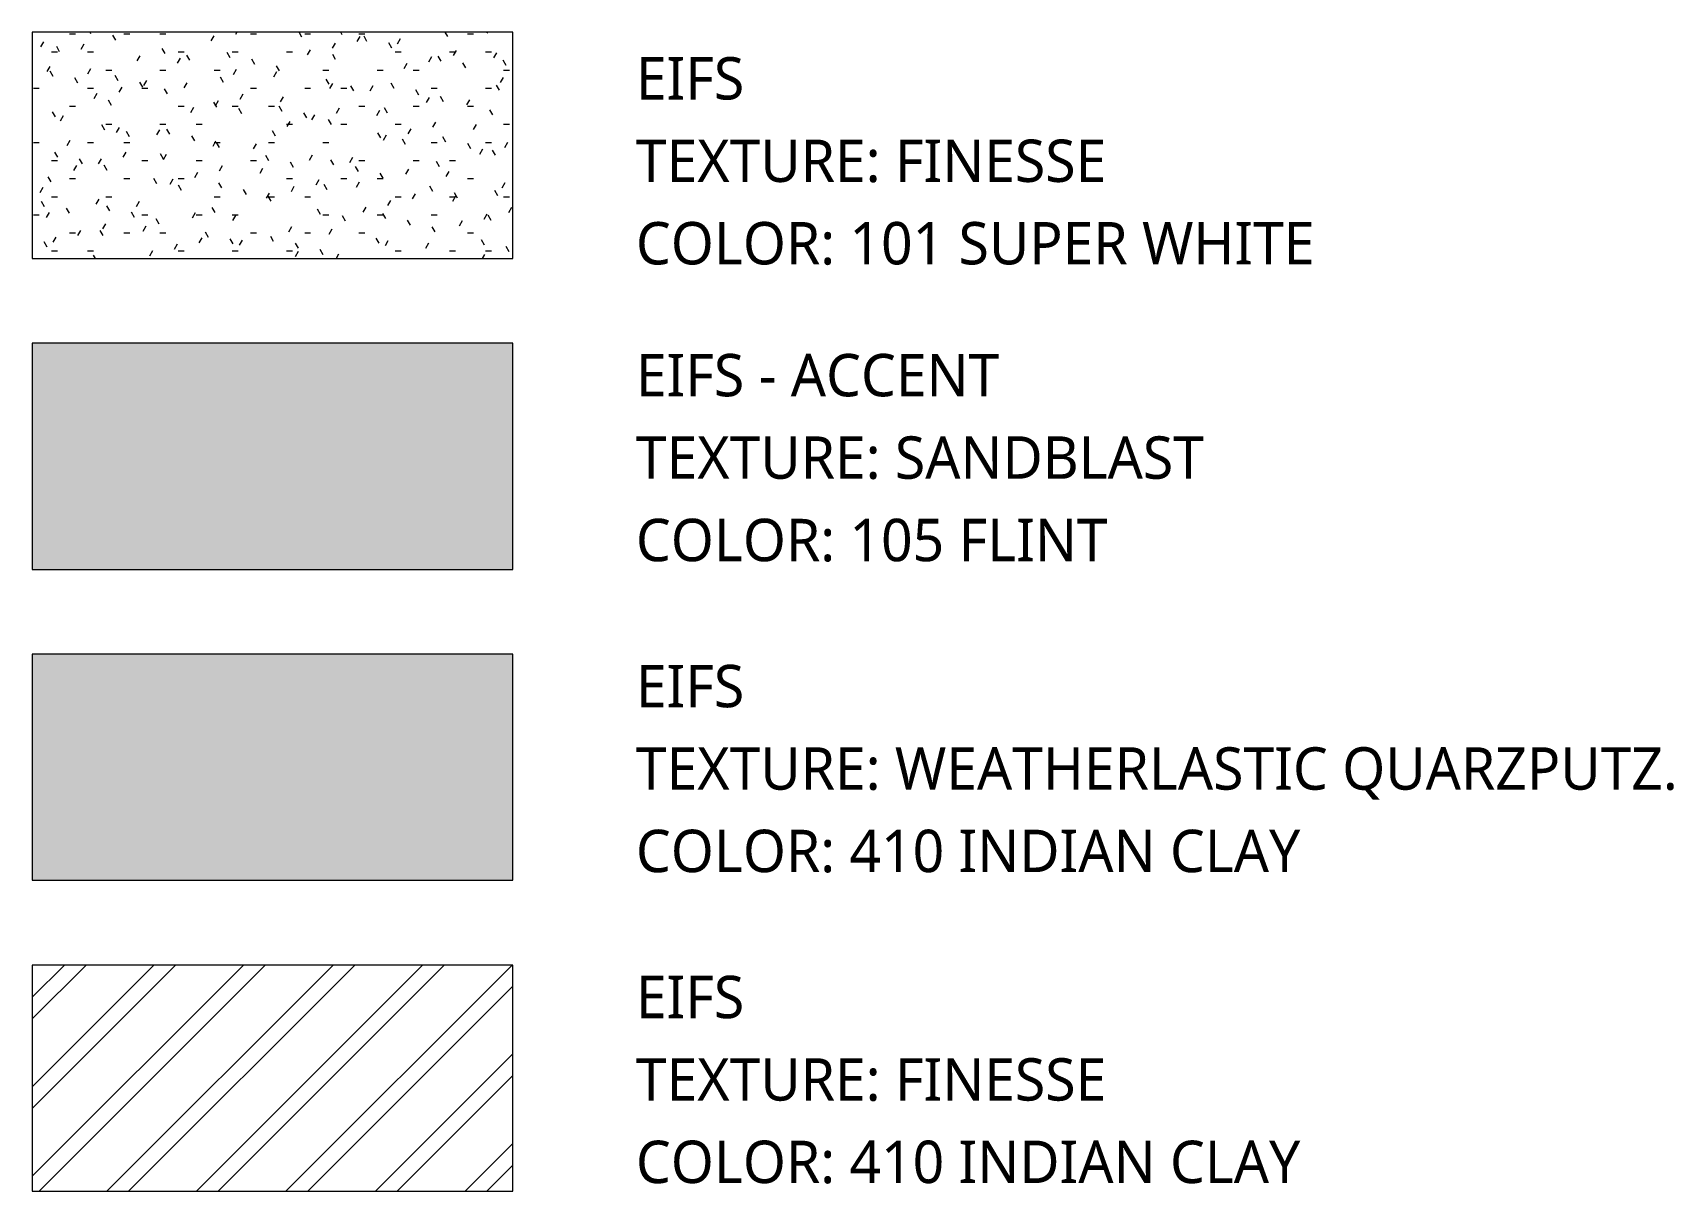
# Model space of a CAD drawing. Header units: inches. Extents: x 6 to 15224, y -733 to 6300.
# Drawn here: x 100.6 to 443.7, y -253.9 to -7.3 of the extents above; entities that cross this region are included whole.
import ezdxf

# ---------------------------------------------------------------- set-up
doc = ezdxf.new("R2010")
doc.units = ezdxf.units.IN
doc.header["$MEASUREMENT"] = 0
for name, color, linetype, lineweight in [('A-DETL', 90, 'Continuous', 13), ('A-DETL-GENF', 92, 'Continuous', 13), ('G-ANNO-TEXT', 231, 'Continuous', 13)]:
    doc.layers.add(name, color=color, linetype=linetype, lineweight=lineweight)
doc.styles.add('Open Sans_3', font='OpenSans-Regular.ttf', dxfattribs={"height": 9})

msp = doc.modelspace()

# ---------------------------------------------------------------- hatches: boundary and pattern name
at = {"layer": 'A-DETL-GENF'}
h = msp.add_hatch(dxfattribs=at)
h.set_pattern_fill('FP_2', color=8, style=0, pattern_type=2)
h.set_pattern_definition([(0, (8.6704, 0), (15.36, 3.84), [1.267, -10.253, 1.267, -10.253, -61.44]), (0, (8.6704, 0), (15.36, 3.84), [-23.04, 1.267, -21.773, 1.267, -10.253, -26.88]), (0, (8.6704, 0), (15.36, 3.84), [-57.6, 1.267, -6.413, 1.267, -17.933]), (120, (14.4304, 1.92), (-11.00554, 11.38215), [1.267, -10.253, 1.267, -10.253, -61.44]), (120, (14.4304, 1.92), (-11.00554, 11.38215), [-23.04, 1.267, -21.773, 1.267, -10.253, -26.88]), (120, (14.4304, 1.92), (-11.00554, 11.38215), [-57.6, 1.267, -6.413, 1.267, -17.933]), (240, (16.3504, 9.6), (-4.35446, -15.22215), [1.267, -10.253, 1.267, -10.253, -61.44]), (240, (16.3504, 9.6), (-4.35446, -15.22215), [-23.04, 1.267, -21.773, 1.267, -10.253, -26.88]), (240, (16.3504, 9.6), (-4.35446, -15.22215), [-57.6, 1.267, -6.413, 1.267, -17.933])])
h.paths.add_polyline_path([(202.6250919, -55.34501264), (202.6250919, -7.34501264), (100.6250919, -7.34501264), (100.6250919, -55.34501264)])
msp.add_hatch(color=29, dxfattribs=at).paths.add_polyline_path([(202.6250919, -121.34501264), (202.6250919, -73.34501264), (100.6250919, -73.34501264), (100.6250919, -121.34501264)])
h = msp.add_hatch(dxfattribs=at)
h.set_pattern_fill('FP_3', color=8, style=0, pattern_type=2)
h.set_pattern_definition([(0, (8.6704, 0), (3.84, 0.96), [0.12672, -2.753, 0.12672, -2.753, -15.36]), (0, (8.6704, 0), (3.84, 0.96), [-5.76, 0.12672, -5.633, 0.12672, -2.753, -6.72]), (0, (8.6704, 0), (3.84, 0.96), [-14.4, 0.12672, -1.793, 0.12672, -4.673]), (120, (10.1104, 0.48), (-2.7513844, 2.8455376), [0.12672, -2.753, 0.12672, -2.753, -15.36]), (120, (10.1104, 0.48), (-2.7513844, 2.8455376), [-5.76, 0.12672, -5.633, 0.12672, -2.753, -6.72]), (120, (10.1104, 0.48), (-2.7513844, 2.8455376), [-14.4, 0.12672, -1.793, 0.12672, -4.673]), (240, (10.5904, 2.4), (-1.0886156, -3.8055376), [0.12672, -2.753, 0.12672, -2.753, -15.36]), (240, (10.5904, 2.4), (-1.0886156, -3.8055376), [-5.76, 0.12672, -5.633, 0.12672, -2.753, -6.72]), (240, (10.5904, 2.4), (-1.0886156, -3.8055376), [-14.4, 0.12672, -1.793, 0.12672, -4.673])])
h.paths.add_polyline_path([(202.6250919, -187.34501264), (202.6250919, -139.34501264), (100.6250919, -139.34501264), (100.6250919, -187.34501264)])
h = msp.add_hatch(dxfattribs=at)
h.set_pattern_fill('FP_4', color=8, style=0, pattern_type=2)
h.set_pattern_definition([(45, (8.67, 0), (-9.5035, 9.5035), []), (45, (8.67, 14.4), (-9.5035, 9.5035), [])])
h.paths.add_polyline_path([(202.6250919, -253.34501264), (202.6250919, -205.34501264), (100.6250919, -205.34501264), (100.6250919, -253.34501264)])

# ---------------------------------------------------------------- linework, layer by layer
at = {"layer": 'A-DETL'}
for p, q in [((202.6250919, -7.34501264), (100.6250919, -7.34501264)), ((100.6250919, -7.34501264), (100.6250919, -55.34501264)), ((202.6250919, -55.34501264), (202.6250919, -7.34501264)), ((100.6250919, -55.34501264), (202.6250919, -55.34501264)), ((202.6250919, -73.34501264), (100.6250919, -73.34501264)), ((100.6250919, -73.34501264), (100.6250919, -121.34501264)), ((202.6250919, -121.34501264), (202.6250919, -73.34501264)), ((100.6250919, -121.34501264), (202.6250919, -121.34501264)), ((202.6250919, -139.34501264), (100.6250919, -139.34501264)), ((100.6250919, -139.34501264), (100.6250919, -187.34501264)), ((202.6250919, -187.34501264), (202.6250919, -139.34501264)), ((100.6250919, -187.34501264), (202.6250919, -187.34501264)), ((202.6250919, -205.34501264), (100.6250919, -205.34501264)), ((100.6250919, -205.34501264), (100.6250919, -253.34501264)), ((202.6250919, -253.34501264), (202.6250919, -205.34501264)), ((100.6250919, -253.34501264), (202.6250919, -253.34501264))]:
    msp.add_line(p, q, dxfattribs=at)

# ---------------------------------------------------------------- texts
at = {"layer": 'G-ANNO-TEXT', "color": 7, "char_height": 9, "attachment_point": 1, "style": 'Open Sans_3', "bg_fill": 3, "box_fill_scale": 1.25, "bg_fill_color": 256, "bg_fill_true_color": 13158600, "bg_fill_transparency": 0}
for s, insert, width in [('EIFS', (228.74466436, -12.60953688), 29.088), ('TEXTURE: FINESSE', (228.74466436, -30.10953688), 129.381), ('COLOR: 101 SUPER WHITE ', (228.74466436, -47.60953688), 192.102), ('EIFS - ACCENT', (228.74466436, -75.60953688), 99.384), ('TEXTURE: SANDBLAST', (228.74466436, -93.10953688), 157.257), ('COLOR: 105 FLINT ', (228.74466436, -110.60953688), 133.926), ('EIFS', (228.74466436, -141.60953688), 29.088), ('TEXTURE: WEATHERLASTIC QUARZPUTZ.', (228.74466436, -159.10953688), 288.456), ('COLOR: 410 INDIAN CLAY', (228.74466436, -176.60953688), 182.406), ('EIFS', (228.74466436, -207.60953688), 29.088), ('TEXTURE: FINESSE', (228.74466436, -225.10953688), 129.381), ('COLOR: 410 INDIAN CLAY', (228.74466436, -242.60953688), 182.406)]:
    msp.add_mtext(s, dxfattribs=dict(at, insert=insert, width=width))

doc.saveas('drawing.dxf')
